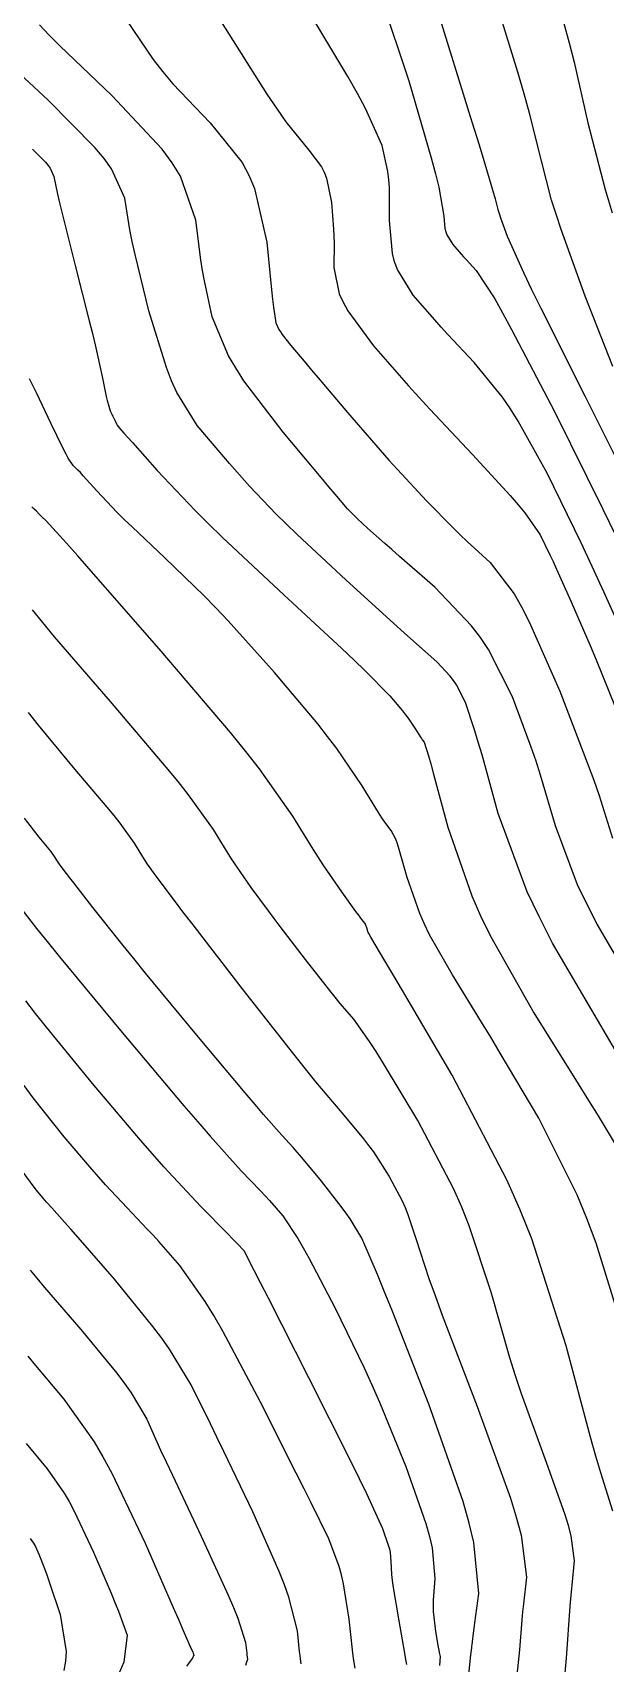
# Model space of a CAD drawing. Header units: metres. Extents: x 837475 to 838479, y 1189012 to 1191015.
# Drawn here: x 837940.4 to 837973.4, y 1189673.7 to 1189767.8 of the extents above; entities that cross this region are included whole.
import ezdxf

# ---------------------------------------------------------------- set-up
doc = ezdxf.new("R2010")
doc.units = ezdxf.units.M
doc.header["$LTSCALE"] = 0.3
doc.layers.add('COTAS 10', color=1, linetype='Continuous')
doc.layers.add('COTAS INT', color=252, linetype='Continuous')

msp = doc.modelspace()

# ---------------------------------------------------------------- linework, layer by layer
at = {"layer": 'COTAS 10'}
for points, elevation in [([(837973.832, 1189748.545), (837972.222, 1189752.613), (837970.84, 1189756.453), (837970.548, 1189757.337), (837970.294, 1189758.145), (837969.707, 1189760.419), (837969.022, 1189763.17), (837968.708, 1189764.279), (837968.341, 1189765.538), (837966.562, 1189771.339)], 1830), ([(837945.36, 1189769.122), (837947.311, 1189766.266), (837947.874, 1189765.545), (837948.447, 1189764.854), (837950.6, 1189762.612), (837952.449, 1189760.312), (837952.83, 1189759.585), (837953.155, 1189758.819), (837953.857, 1189755.727), (837954.139, 1189752.976), (837954.2, 1189752.425), (837954.253, 1189751.964), (837954.381, 1189751.062), (837954.562, 1189750.676), (837954.648, 1189750.541), (837954.75, 1189750.393), (837955.246, 1189749.759), (837956.112, 1189748.733), (837956.446, 1189748.339), (837956.82, 1189747.896), (837958.515, 1189745.9), (837960.409, 1189743.713), (837960.909, 1189743.15), (837961.398, 1189742.606), (837963.08, 1189740.798), (837964.624, 1189739.227), (837965.027, 1189738.833), (837965.42, 1189738.456), (837966.75, 1189737.243), (837968.132, 1189735.435), (837968.558, 1189734.683), (837969.002, 1189733.823), (837970.76, 1189729.808), (837972.371, 1189725.634), (837972.723, 1189724.672), (837973.033, 1189723.795), (837973.81, 1189721.33)], 1820), ([(837973.825, 1189682.509), (837973.123, 1189684.715), (837972.849, 1189685.673), (837972.54, 1189686.781), (837971.14, 1189692.036), (837969.142, 1189698.227), (837968.457, 1189699.925), (837967.715, 1189701.616), (837964.56, 1189707.665), (837961.696, 1189712.537), (837961.137, 1189713.486), (837960.679, 1189714.262), (837959.873, 1189715.621), (837959.748, 1189715.842), (837959.72, 1189715.9), (837959.694, 1189715.957), (837959.626, 1189716.155), (837959.578, 1189716.312), (837959.566, 1189716.344), (837959.554, 1189716.371), (837959.516, 1189716.428), (837959.292, 1189716.719), (837959.164, 1189716.894), (837959.006, 1189717.11), (837958.197, 1189718.23), (837957.155, 1189719.745), (837956.851, 1189720.21), (837956.54, 1189720.695), (837955.361, 1189722.611), (837953.435, 1189725.334), (837952.654, 1189726.328), (837951.765, 1189727.426), (837947.658, 1189732.258), (837943.731, 1189736.744), (837942.956, 1189737.624), (837942.316, 1189738.347), (837941.132, 1189739.648), (837940.862, 1189739.899), (837940.799, 1189739.96), (837940.742, 1189740.018), (837940.574, 1189740.194), (837940.421, 1189740.343), (837940.372, 1189740.384), (837940.319, 1189740.423)], 1810), ([(837961.947, 1189673.668), (837961.892, 1189673.956), (837961.826, 1189674.312), (837961.494, 1189676.172), (837961.18, 1189678.101), (837961.124, 1189678.501), (837961.082, 1189678.843), (837961.043, 1189679.596), (837960.998, 1189680.114), (837960.952, 1189680.308), (837960.892, 1189680.525), (837960.553, 1189681.492), (837959.636, 1189683.504), (837959.212, 1189684.379), (837958.713, 1189685.392), (837956.293, 1189690.199), (837953.953, 1189694.796), (837953.504, 1189695.676), (837953.142, 1189696.385), (837952.55, 1189697.53), (837952.151, 1189697.944), (837951.909, 1189698.193), (837951.61, 1189698.5), (837950.058, 1189700.092), (837947.928, 1189702.378), (837947.265, 1189703.122), (837946.571, 1189703.914), (837943.801, 1189707.177), (837941.149, 1189710.429), (837940.53, 1189711.214), (837939.96, 1189711.95)], 1800), ([(837939.99, 1189686.41), (837941.192, 1189684.945), (837942.172, 1189683.551), (837942.459, 1189683.055), (837942.753, 1189682.511), (837943.873, 1189680.145), (837944.88, 1189677.78), (837945.103, 1189677.236), (837945.302, 1189676.739), (837945.819, 1189675.345), (837945.612, 1189673.785), (837945.356, 1189673.184)], 1790)]:
    msp.add_lwpolyline(points, dxfattribs=dict(at, elevation=elevation))
at = {"layer": 'COTAS INT'}
for points, elevation in [([(837976.099, 1189729.38), (837973.312, 1189735.552), (837972.635, 1189737.015), (837971.999, 1189738.373), (837970.043, 1189742.389), (837968.37, 1189745.39), (837967.912, 1189746.108), (837967.457, 1189746.776), (837965.832, 1189748.78), (837964.313, 1189750.398), (837963.924, 1189750.823), (837963.549, 1189751.238), (837962.31, 1189752.655), (837961.403, 1189754.137), (837961.237, 1189754.594), (837961.108, 1189755.071), (837960.95, 1189756.961), (837960.935, 1189758.855), (837960.897, 1189759.334), (837960.844, 1189759.794), (837960.528, 1189761.291), (837959.554, 1189763.43), (837959.087, 1189764.295), (837958.533, 1189765.277), (837955.82, 1189769.808)], 1824), ([(837960.453, 1189769.825), (837962.057, 1189765.032), (837963.346, 1189760.586), (837963.589, 1189759.671), (837963.783, 1189758.893), (837964.073, 1189757.226), (837964.134, 1189756.503), (837964.183, 1189756.32), (837964.247, 1189756.145), (837964.594, 1189755.578), (837965.068, 1189755.036), (837965.212, 1189754.877), (837965.36, 1189754.714), (837965.942, 1189754.095), (837967.008, 1189752.453), (837967.463, 1189751.646), (837967.986, 1189750.686), (837970.452, 1189745.944), (837973.244, 1189740.325), (837973.973, 1189738.812)], 1826), ([(837963.59, 1189769.423), (837965.699, 1189762.666), (837966.11, 1189761.335), (837966.445, 1189760.238), (837967.028, 1189758.224), (837967.19, 1189757.598), (837967.259, 1189757.376), (837967.34, 1189757.132), (837967.721, 1189756.075), (837968.686, 1189753.928), (837969.135, 1189752.997), (837969.663, 1189751.92), (837972.225, 1189746.817), (837974.994, 1189741.285)], 1828), ([(837975.753, 1189711.54), (837972.926, 1189716.366), (837972.319, 1189717.54), (837971.789, 1189718.643), (837970.509, 1189722.04), (837969.656, 1189724.968), (837969.394, 1189725.776), (837969.12, 1189726.583), (837968.041, 1189729.488), (837966.651, 1189732.221), (837966.182, 1189732.92), (837965.676, 1189733.593), (837963.547, 1189735.817), (837961.514, 1189737.593), (837961.068, 1189737.984), (837960.674, 1189738.331), (837959.675, 1189739.224), (837959.094, 1189739.764), (837958.963, 1189739.891), (837958.845, 1189740.006), (837958.526, 1189740.339), (837957.813, 1189741.178), (837957.446, 1189741.613), (837957.006, 1189742.136), (837954.805, 1189744.758), (837952.548, 1189747.723), (837952.073, 1189748.461), (837951.663, 1189749.165), (837950.722, 1189751.409), (837950.261, 1189753.489), (837950.152, 1189754.089), (837950.052, 1189754.699), (837949.763, 1189756.989), (837948.878, 1189759.528), (837948.403, 1189760.295), (837947.828, 1189761.089), (837944.921, 1189764.19), (837941.923, 1189767.048), (837941.292, 1189767.69), (837940.746, 1189768.267)], 1818), ([(837951.227, 1189768.433), (837953.875, 1189764.265), (837954.456, 1189763.4), (837954.971, 1189762.661), (837956.28, 1189761.034), (837957.016, 1189760.076), (837957.17, 1189759.759), (837957.302, 1189759.419), (837957.599, 1189758.002), (837957.713, 1189756.476), (837957.73, 1189756.068), (837957.741, 1189755.666), (837957.726, 1189754.263), (837958.045, 1189752.739), (837958.266, 1189752.26), (837958.544, 1189751.757), (837960.027, 1189749.732), (837962.03, 1189747.441), (837962.636, 1189746.769), (837963.265, 1189746.082), (837965.722, 1189743.465), (837967.905, 1189741.099), (837968.362, 1189740.57), (837968.754, 1189740.095), (837969.634, 1189738.833), (837970.189, 1189737.689), (837970.376, 1189737.287), (837970.578, 1189736.849), (837971.429, 1189734.963), (837972.509, 1189732.45), (837972.856, 1189731.617), (837973.223, 1189730.725), (837974.722, 1189727.006)], 1822), ([(837970.982, 1189768.41), (837971.307, 1189767.222), (837971.6, 1189766.102), (837972.385, 1189762.613), (837973.374, 1189758.759), (837973.794, 1189757.409)], 1832), ([(837973.97, 1189709.083), (837970.352, 1189715.283), (837969.571, 1189716.806), (837968.886, 1189718.246), (837967.208, 1189722.749), (837966.278, 1189726.141), (837966.064, 1189726.88), (837965.869, 1189727.533), (837965.321, 1189729.167), (837964.808, 1189730.176), (837964.635, 1189730.434), (837964.448, 1189730.683), (837963.663, 1189731.503), (837962.328, 1189732.692), (837961.796, 1189733.172), (837961.193, 1189733.718), (837958.426, 1189736.237), (837955.609, 1189738.859), (837954.973, 1189739.47), (837954.401, 1189740.03), (837952.857, 1189741.641), (837951.705, 1189742.96), (837951.38, 1189743.338), (837951.052, 1189743.72), (837949.846, 1189745.145), (837948.675, 1189747.046), (837948.369, 1189747.729), (837948.071, 1189748.48), (837947.063, 1189751.756), (837946.268, 1189755.014), (837946.105, 1189755.754), (837945.966, 1189756.423), (837945.67, 1189758.252), (837944.909, 1189759.953), (837944.477, 1189760.542), (837943.95, 1189761.182), (837941.248, 1189763.917), (837938.502, 1189766.468)], 1816), ([(837940.347, 1189761.089), (837941.098, 1189760.329), (837941.245, 1189760.151), (837941.365, 1189759.987), (837941.576, 1189759.514), (837941.789, 1189758.496), (837941.911, 1189757.988), (837942.059, 1189757.383), (837942.818, 1189754.382), (837943.625, 1189751.185), (837943.802, 1189750.456), (837943.96, 1189749.795), (837944.366, 1189747.97), (837944.605, 1189746.825), (837944.658, 1189746.591), (837944.706, 1189746.394), (837944.829, 1189745.985), (837944.921, 1189745.797), (837944.949, 1189745.739), (837944.978, 1189745.679), (837945.092, 1189745.442), (837945.192, 1189745.237), (837945.212, 1189745.197), (837945.23, 1189745.164), (837945.267, 1189745.107), (837945.626, 1189744.708), (837945.846, 1189744.46), (837946.118, 1189744.153), (837947.537, 1189742.547), (837949.73, 1189740.234), (837950.489, 1189739.481), (837951.315, 1189738.679), (837954.849, 1189735.376), (837958.2, 1189732.279), (837958.911, 1189731.606), (837959.527, 1189731.014), (837960.968, 1189729.543), (837961.698, 1189728.673), (837961.866, 1189728.459), (837962.019, 1189728.257), (837962.448, 1189727.625), (837962.726, 1189727.17), (837962.784, 1189727.08), (837962.833, 1189727.006), (837962.943, 1189726.867), (837963.186, 1189726.091), (837963.319, 1189725.615), (837963.481, 1189725.027), (837964.306, 1189721.96), (837965.683, 1189718.005), (837966.194, 1189716.856), (837966.76, 1189715.685), (837969.271, 1189711.263), (837971.829, 1189707.169), (837972.424, 1189706.205), (837972.971, 1189705.315), (837974.537, 1189702.712)], 1814), ([(837974.586, 1189692.372), (837972.866, 1189697.972), (837972.332, 1189699.39), (837971.774, 1189700.751), (837969.549, 1189705.188), (837967.333, 1189708.926), (837966.78, 1189709.846), (837966.254, 1189710.716), (837964.572, 1189713.442), (837963.254, 1189715.763), (837962.957, 1189716.378), (837962.689, 1189716.981), (837961.966, 1189719.057), (837961.502, 1189720.689), (837961.397, 1189721.011), (837961.302, 1189721.278), (837961.047, 1189721.774), (837960.673, 1189722.25), (837960.504, 1189722.503), (837960.307, 1189722.81), (837959.358, 1189724.359), (837957.895, 1189726.515), (837957.373, 1189727.204), (837956.801, 1189727.933), (837954.313, 1189730.901), (837951.629, 1189733.879), (837950.933, 1189734.615), (837950.258, 1189735.313), (837947.99, 1189737.512), (837946.089, 1189739.289), (837945.644, 1189739.721), (837945.236, 1189740.126), (837944.056, 1189741.37), (837943.269, 1189742.248), (837943.109, 1189742.422), (837942.972, 1189742.566), (837942.686, 1189742.835), (837942.415, 1189743.253), (837942.289, 1189743.491), (837942.14, 1189743.781), (837941.416, 1189745.268), (837940.594, 1189746.986), (837940.384, 1189747.421), (837940.181, 1189747.839)], 1812), ([(837970.823, 1189670.361), (837971.143, 1189674.025), (837971.37, 1189677.017), (837971.424, 1189677.664), (837971.473, 1189678.233), (837971.618, 1189679.635), (837971.429, 1189681.079), (837971.268, 1189681.675), (837971.059, 1189682.357), (837969.916, 1189685.526), (837968.555, 1189689.267), (837968.21, 1189690.308), (837967.878, 1189691.352), (837966.797, 1189695.141), (837965.545, 1189698.974), (837965.106, 1189700.046), (837964.628, 1189701.121), (837962.568, 1189705.042), (837960.59, 1189708.341), (837960.164, 1189709.024), (837959.79, 1189709.608), (837958.876, 1189710.889), (837958.102, 1189711.802), (837957.816, 1189712.155), (837957.499, 1189712.551), (837956.095, 1189714.343), (837954.637, 1189716.243), (837954.285, 1189716.706), (837953.957, 1189717.143), (837952.961, 1189718.496), (837952.111, 1189719.724), (837951.875, 1189720.082), (837951.639, 1189720.448), (837950.782, 1189721.833), (837949.349, 1189723.838), (837948.749, 1189724.594), (837948.061, 1189725.439), (837944.843, 1189729.215), (837941.627, 1189732.956), (837940.94, 1189733.778), (837940.342, 1189734.507)], 1808), ([(837940.102, 1189728.577), (837940.667, 1189727.853), (837942.786, 1189725.302), (837944.638, 1189723.129), (837945.034, 1189722.644), (837945.379, 1189722.208), (837946.204, 1189721.054), (837946.697, 1189720.258), (837946.833, 1189720.047), (837946.969, 1189719.841), (837947.457, 1189719.135), (837948.516, 1189717.73), (837949.01, 1189717.084), (837949.592, 1189716.326), (837952.424, 1189712.66), (837955.396, 1189708.865), (837956.068, 1189708.026), (837956.673, 1189707.279), (837958.312, 1189705.345), (837959.45, 1189703.992), (837959.739, 1189703.611), (837960.017, 1189703.228), (837960.927, 1189701.82), (837961.671, 1189700.405), (837961.843, 1189700.016), (837962.002, 1189699.63), (837962.454, 1189698.246), (837963.216, 1189695.922), (837963.571, 1189694.943), (837963.987, 1189693.818), (837966.007, 1189688.544), (837967.918, 1189683.247), (837968.266, 1189682.108), (837968.535, 1189681.112), (837968.851, 1189678.698), (837968.667, 1189677.15), (837968.621, 1189676.699), (837968.576, 1189676.239), (837968.433, 1189674.498), (837968.176, 1189671.94)], 1806), ([(837965.494, 1189672.885), (837965.627, 1189674.211), (837965.683, 1189674.628), (837965.694, 1189674.716), (837965.703, 1189674.793), (837965.723, 1189674.972), (837965.783, 1189675.461), (837965.818, 1189675.734), (837965.861, 1189676.066), (837966.085, 1189677.762), (837965.813, 1189680.704), (837965.544, 1189681.822), (837965.192, 1189683.072), (837963.219, 1189688.684), (837961.09, 1189694.088), (837960.639, 1189695.207), (837960.248, 1189696.162), (837959.338, 1189698.249), (837958.667, 1189699.376), (837958.427, 1189699.725), (837958.163, 1189700.091), (837957.017, 1189701.55), (837955.876, 1189702.908), (837955.616, 1189703.211), (837955.38, 1189703.481), (837954.729, 1189704.195), (837953.676, 1189705.389), (837953.188, 1189705.963), (837952.613, 1189706.642), (837949.825, 1189709.976), (837946.87, 1189713.55), (837946.19, 1189714.382), (837945.571, 1189715.145), (837943.834, 1189717.329), (837942.727, 1189718.761), (837942.505, 1189719.049), (837942.32, 1189719.291), (837941.954, 1189719.773), (837941.826, 1189719.958), (837941.79, 1189720.012), (837941.754, 1189720.068), (837941.625, 1189720.276), (837941.409, 1189720.579), (837941.319, 1189720.693), (837941.215, 1189720.82), (837940.73, 1189721.389), (837939.881, 1189722.491)], 1804), ([(837939.341, 1189717.722), (837940.588, 1189716.118), (837941.191, 1189715.373), (837941.907, 1189714.497), (837945.425, 1189710.244), (837949.078, 1189705.896), (837949.88, 1189704.959), (837950.589, 1189704.139), (837952.393, 1189702.143), (837953.495, 1189700.991), (837953.762, 1189700.702), (837954.013, 1189700.426), (837954.784, 1189699.54), (837955.653, 1189698.238), (837955.966, 1189697.7), (837956.31, 1189697.086), (837957.816, 1189694.224), (837959.481, 1189690.777), (837959.925, 1189689.793), (837960.363, 1189688.796), (837961.886, 1189685.088), (837963.041, 1189681.79), (837963.246, 1189681.051), (837963.403, 1189680.387), (837963.556, 1189678.621), (837963.459, 1189677.379), (837963.457, 1189677.045), (837963.466, 1189676.716), (837963.59, 1189675.568), (837963.751, 1189674.667), (837963.783, 1189674.494), (837963.809, 1189674.355), (837963.861, 1189674.129), (837963.831, 1189673.601)], 1802), ([(837958.956, 1189673.449), (837958.889, 1189673.888), (837958.855, 1189674.16), (837958.815, 1189674.499), (837958.617, 1189676.266), (837958.289, 1189678.314), (837958.168, 1189678.828), (837958.034, 1189679.32), (837957.438, 1189680.908), (837956.418, 1189682.993), (837956.017, 1189683.799), (837955.564, 1189684.705), (837953.498, 1189688.799), (837951.323, 1189692.891), (837950.801, 1189693.795), (837950.315, 1189694.6), (837948.849, 1189696.678), (837947.631, 1189698.058), (837947.3, 1189698.422), (837946.972, 1189698.778), (837945.811, 1189700), (837944.559, 1189701.342), (837944.173, 1189701.775), (837943.771, 1189702.233), (837942.177, 1189704.11), (837940.391, 1189706.36), (837939.868, 1189707.055)], 1798), ([(837955.854, 1189673.698), (837955.809, 1189673.993), (837955.786, 1189674.177), (837955.759, 1189674.404), (837955.626, 1189675.593), (837955.134, 1189677.544), (837954.881, 1189678.253), (837954.577, 1189679.033), (837953.058, 1189682.459), (837951.388, 1189685.956), (837950.989, 1189686.782), (837950.618, 1189687.546), (837949.505, 1189689.79), (837948.259, 1189691.844), (837947.803, 1189692.488), (837947.299, 1189693.165), (837945.079, 1189695.881), (837942.985, 1189698.294), (837942.561, 1189698.781), (837942.203, 1189699.188), (837941.474, 1189700), (837941.157, 1189700.341), (837941.059, 1189700.45), (837940.957, 1189700.567), (837940.552, 1189701.043), (837939.633, 1189702.292)], 1796), ([(837940.21, 1189696.409), (837940.6, 1189695.943), (837941.047, 1189695.414), (837943.131, 1189692.984), (837945.207, 1189690.465), (837945.649, 1189689.879), (837946.033, 1189689.342), (837946.939, 1189687.808), (837947.742, 1189686.034), (837948.06, 1189685.346), (837948.421, 1189684.573), (837950.072, 1189681.071), (837951.636, 1189677.658), (837951.941, 1189676.942), (837952.192, 1189676.324), (837952.635, 1189674.92), (837952.704, 1189674.31), (837952.718, 1189674.193), (837952.729, 1189674.099), (837952.752, 1189673.947), (837952.678, 1189673.735), (837952.628, 1189673.602)], 1794), ([(837940.081, 1189691.447), (837940.518, 1189690.912), (837942.162, 1189688.964), (837943.911, 1189686.498), (837944.415, 1189685.636), (837944.928, 1189684.695), (837946.853, 1189680.651), (837948.466, 1189676.948), (837948.782, 1189676.224), (837949.042, 1189675.629), (837949.511, 1189674.568), (837949.592, 1189674.39), (837949.608, 1189674.352), (837949.621, 1189674.32), (837949.644, 1189674.247), (837949.648, 1189674.215), (837949.649, 1189674.209), (837949.649, 1189674.204), (837949.651, 1189674.196), (837949.647, 1189674.185), (837949.644, 1189674.178), (837949.641, 1189674.17), (837949.623, 1189674.125), (837949.601, 1189674.073), (837949.589, 1189674.049), (837949.566, 1189674.011), (837949.357, 1189673.724), (837949.234, 1189673.555)], 1792), ([(837940.223, 1189680.925), (837940.406, 1189680.664), (837940.46, 1189680.571), (837940.515, 1189680.469), (837940.724, 1189680.027), (837941.044, 1189679.189), (837941.168, 1189678.837), (837941.308, 1189678.434), (837941.944, 1189676.547), (837942.292, 1189674.414), (837942.25, 1189673.856), (837942.148, 1189673.312)], 1788)]:
    msp.add_lwpolyline(points, dxfattribs=dict(at, elevation=elevation))

doc.saveas('drawing.dxf')
